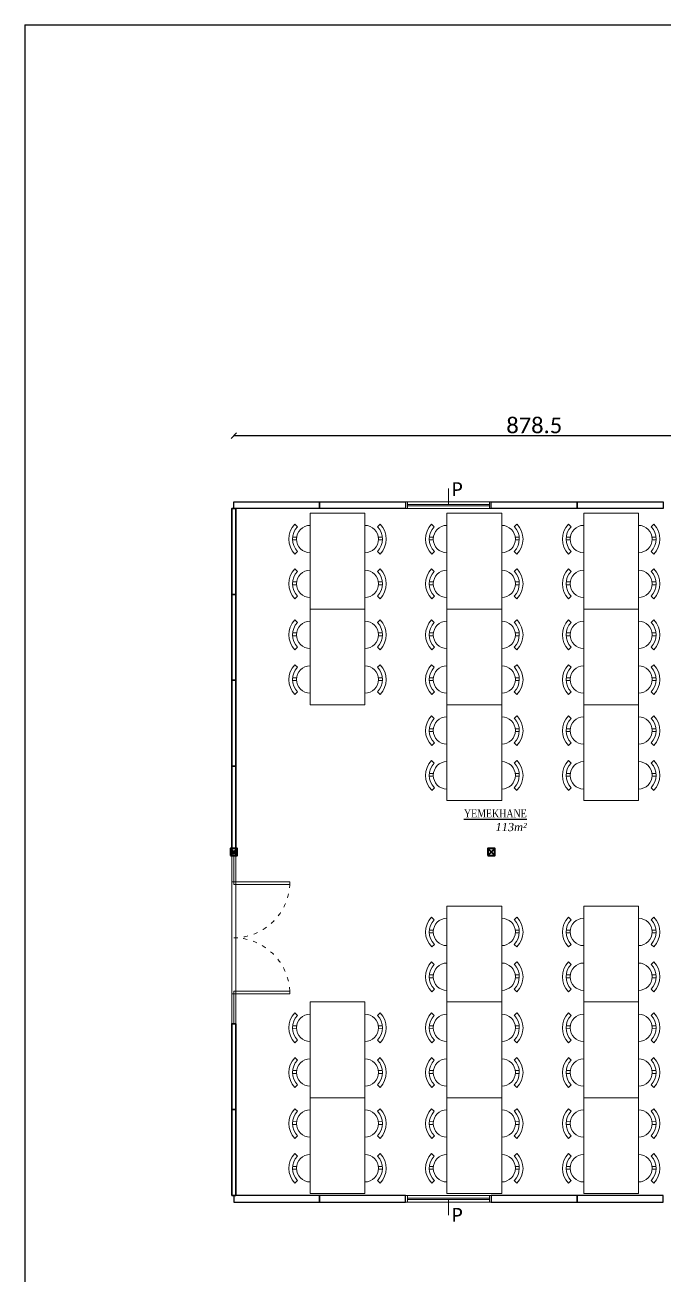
# Model space of a CAD drawing. Header units: millimetres. Extents: x -3516 to 33273, y -7531 to 724.
# Drawn here: x 27073 to 28006, y -2702 to -876 of the extents above; entities that cross this region are included whole.
import ezdxf

# ---------------------------------------------------------------- set-up
doc = ezdxf.new("R2010")
doc.units = ezdxf.units.MM
doc.linetypes.add('ACAD_ISO03W100', pattern=[30, 12, -18])
doc.linetypes.add('ACAD_ISO07W100', pattern=[3, 0, -3])
for name, color, linetype, lineweight in [('100x120 PEN', 155, 'Continuous', 15), ('CİHAZ', 6, 'Continuous', 15), ('DIS-100', 9, 'Continuous', 30), ('DIS-60', 9, 'Continuous', 30), ('KAPI', 37, 'Continuous', 15), ('KOLON', 6, 'Continuous', 35), ('PLAN', 253, 'Continuous', 15), ('YAZI', 9, 'Continuous', 20)]:
    doc.layers.add(name, color=color, linetype=linetype, lineweight=lineweight)
doc.styles.add('VEFA', font='calibri.ttf')
doc.dimstyles.new('VEFA$0', dxfattribs={"dimtxt": 23, "dimasz": 8, "dimexe": 8, "dimexo": 20, "dimgap": 3, "dimtad": 1, "dimdec": 1, "dimdsep": 46, "dimtxsty": 'VEFA', "dimblk": 'OBLIQUE', "dimcen": 2.5, "dimclrd": 256, "dimclre": 256, "dimclrt": 8, "dimadec": 0, "dimazin": 0, "dimtfac": 1, "dimtdec": 1, "dimtix": 1, "dimtmove": 0, "dimatfit": 0, "dimldrblk": 'OBLIQUE', "dimfxl": 1, "dimarcsym": 0})

# ---------------------------------------------------------------- blocks, each defined once
blk = doc.blocks.new('A$C1210badc')
at = {"layer": 'DIS-60'}
blk.add_lwpolyline([(0, 0), (0, 125.5), (6, 125.5), (6, 0)], close=True, dxfattribs=at)
blk = doc.blocks.new('A$Ccb6340a7')
at = {"layer": 'DIS-100', "lineweight": -2}
blk.add_lwpolyline([(10, 125.5), (10, 0), (0, 0), (0, 125.5)], close=True, dxfattribs=at)
blk = doc.blocks.new('A$Cdef76808')
at = {"layer": '100x120 PEN', "linetype": 'Continuous'}
for p, q in [((62.8, 6), (62.8, 29.1)), ((2.8, 10), (2.8, 0)), ((122.8, 6), (2.8, 6)), ((122.8, 4), (2.8, 4)), ((122.8, 10), (122.8, 0))]:
    blk.add_line(p, q, dxfattribs=at)
blk.add_lwpolyline([(125.5, 0), (0, 0), (0, 10), (125.5, 10)], close=True, dxfattribs=at)
blk = doc.blocks.new('6-2IK')
at = {"layer": 'KAPI'}
for p, q in [((43.5, 3.1), (0, 3.1)), ((43.5, 6.1), (43.5, 0.1)), ((207.5, 6.1), (207.5, 0.1)), ((207.5, 3.1), (251, 3.1))]:
    blk.add_line(p, q, dxfattribs=at)
at = {"layer": 'KAPI', "linetype": 'Continuous', "ltscale": 0.5}
for points in [[(43.5, 3.1), (47.5, 3.1), (47.5, 85.1), (43.5, 85.1), (43.5, 3.1)], [(207.5, 3.1), (203.5, 3.1), (203.5, 85.1), (207.5, 85.1), (207.5, 3.1)]]:
    blk.add_lwpolyline(points, dxfattribs=at)
at = {"layer": 'KAPI'}
blk.add_lwpolyline([(251, 0.1), (0, 0.1), (0, 6.1), (251, 6.1)], close=True, dxfattribs=at)
at = {"layer": 'KAPI', "linetype": 'ACAD_ISO03W100', "ltscale": 0.5}
for centre, start, end in [((43.3, 3), 0.0525, 87.0833), ((207.7, 3), 92.9167, 179.9475)]:
    blk.add_arc(centre, 82.2, start, end, dxfattribs=at)
blk = doc.blocks.new('A$C41ca5ab1')
at = {"layer": 'KOLON'}
for p, q in [((0, 0), (10, 10)), ((0, 10), (10, 0))]:
    blk.add_line(p, q, dxfattribs=at)
blk.add_lwpolyline([(0, 0), (10, 0), (10, 10), (0, 10)], close=True, dxfattribs=at)
blk = doc.blocks.new('A$C72E11EB8')
at = {"color": 3}
blk.add_lwpolyline([(140, 31.1), (140, 111.1), (0, 111.1), (0, 31.1)], close=True, dxfattribs=at)
at = {"layer": 'CİHAZ', "color": 3}
for p, q in [((18.8, 129.5), (14.9, 133.3)), ((35.5, 131.1), (35.5, 136.9)), ((39.6, 130.9), (39.6, 136.8)), ((54.8, 129.7), (58.6, 133.6)), ((84.2, 129.5), (80.4, 133.3)), ((101, 131.1), (100.9, 136.9)), ((105.1, 130.9), (105, 136.8)), ((120.2, 129.7), (124, 133.6)), ((10, 111.1), (130, 111.1)), ((10, 31.1), (130, 31.1)), ((18.8, 12.8), (14.9, 8.9)), ((35.5, 11.2), (35.5, 5.4)), ((39.6, 11.3), (39.6, 5.5)), ((54.8, 12.6), (58.6, 8.7)), ((84.2, 12.8), (80.4, 8.9)), ((101, 11.2), (100.9, 5.4)), ((105.1, 11.3), (105, 5.5)), ((120.2, 12.6), (124, 8.7))]:
    blk.add_line(p, q, dxfattribs=at)
for centre, radius, start, end in [((36.9, 111.1), 31.2, 46.0083, 134.6004), ((36.9, 111.1), 20, 0, 180), ((36.9, 111.1), 25.8, 46.0083, 134.6004), ((102.3, 111.1), 31.2, 46.0083, 134.6004), ((102.3, 111.1), 20, 0, 180), ((102.3, 111.1), 25.8, 46.0083, 134.6004), ((36.9, 31.1), 20, 180, 0), ((102.3, 31.1), 20, 180, 0), ((36.9, 31.1), 31.2, 225.3996, 313.9917), ((36.9, 31.1), 25.8, 225.3996, 313.9917), ((102.3, 31.1), 31.2, 225.3996, 313.9917), ((102.3, 31.1), 25.8, 225.3996, 313.9917)]:
    blk.add_arc(centre, radius, start, end, dxfattribs=at)
blk = doc.blocks.new('_Oblique')
at = {"color": 0, "linetype": 'ByBlock', "lineweight": -2}
blk.add_line((-0.5, -0.5), (0.5, 0.5), dxfattribs=at)
blk = doc.blocks.new('*D123')
at = {"linetype": 'ACAD_ISO07W100', "lineweight": -2, "transparency": 16777216}
for p, q in [((27378.6, -1476.6), (27378.6, -1476.1)), ((28257.1, -1476.6), (28257.1, -1476.1))]:
    blk.add_line(p, q, dxfattribs=at)
at = {"linetype": 'Continuous', "lineweight": -2, "transparency": 16777216}
blk.add_line((27378.6, -1476.1), (28257.1, -1476.1), dxfattribs=at)
at = {"layer": 'Defpoints', "color": 0, "transparency": 16777216}
for p in [(28257.1, -1476.1), (27378.6, -1572.7), (28257.1, -1572.7)]:
    blk.add_point(p, dxfattribs=at)
at = {"lineweight": -2, "transparency": 16777216, "xscale": 8, "yscale": 8, "zscale": 8, "rotation": 180}
blk.add_blockref('_Oblique', (27378.6, -1476.1), dxfattribs=at)
at = {"lineweight": -2, "transparency": 16777216, "xscale": 8, "yscale": 8, "zscale": 8}
blk.add_blockref('_Oblique', (28257.1, -1476.1), dxfattribs=at)
at = {"color": 8, "transparency": 16777216, "insert": (27817.8, -1461.3), "char_height": 23, "attachment_point": 5, "style": 'VEFA', "bg_fill": 3, "box_fill_scale": 1.1, "bg_fill_color": 256, "bg_fill_true_color": 13158600, "bg_fill_transparency": 0}
blk.add_mtext('878.5', dxfattribs=at)

msp = doc.modelspace()

# ---------------------------------------------------------------- linework, layer by layer
for points in [[(27073.35, -875.905), (33273.35, -875.905), (33273.35, -3667.462), (27073.35, -3667.462)], [(27073.35, -875.905), (27073.35, -3667.462)]]:
    msp.add_lwpolyline(points)

# ---------------------------------------------------------------- block references
for name, p in [('A$Cdef76808', (27629.551, -1582.685)), ('A$C1210badc', (27375.551, -1708.185)), ('A$C1210badc', (27375.551, -1833.685)), ('A$C1210badc', (27375.551, -1959.185)), ('A$C1210badc', (27375.551, -2084.685)), ('A$C41ca5ab1', (27373.551, -2089.685)), ('A$C41ca5ab1', (27750.051, -2089.685)), ('A$C1210badc', (27375.551, -2461.185)), ('A$C1210badc', (27375.551, -2586.685))]:
    msp.add_blockref(name, p)
at = {"rotation": 90}
for p in [(27504.051, -1582.685), (27629.551, -1582.685), (27880.551, -1582.685), (28006.051, -1582.685)]:
    msp.add_blockref('A$Ccb6340a7', p, dxfattribs=at)
at = {"xscale": -1}
for name, p, rotation in [('A$Ccb6340a7', (27504.051, -2586.685), 90), ('A$Ccb6340a7', (27629.551, -2586.685), 90), ('A$Cdef76808', (27629.551, -2586.685), 180), ('A$Ccb6340a7', (27880.551, -2586.685), 90), ('A$Ccb6340a7', (28006.051, -2586.685), 90)]:
    msp.add_blockref(name, p, dxfattribs=dict(at, rotation=rotation))
at = {"layer": 'KAPI', "linetype": 'Continuous', "lineweight": -2, "rotation": 270}
msp.add_blockref('6-2IK', (27375.435, -2084.685), dxfattribs=at)
at = {"layer": 'PLAN', "linetype": 'Continuous', "rotation": 90}
for p in [(27601.281, -1729.585), (27801.281, -1729.585), (28001.281, -1729.585), (27601.281, -1869.585), (27801.281, -1869.585), (28001.281, -1869.585), (27801.281, -2009.585), (28001.281, -2009.585), (27801.281, -2303.935), (28001.281, -2303.935), (27601.281, -2443.935), (27801.281, -2443.935), (28001.281, -2443.935), (27601.281, -2583.935), (27801.281, -2583.935), (28001.281, -2583.935)]:
    msp.add_blockref('A$C72E11EB8', p, dxfattribs=at)

# ---------------------------------------------------------------- texts
at = {"layer": 'YAZI', "linetype": 'Continuous', "lineweight": -2, "char_height": 20, "style": 'VEFA'}
for insert, attachment_point in [((27697.118, -1544.321), 1), ((27697.118, -2625.049), 7)]:
    msp.add_mtext_dynamic_manual_height_columns('P', width=22.23065, gutter_width=12.5, heights=[0], dxfattribs=dict(at, insert=insert, attachment_point=attachment_point))
at = {"layer": 'YAZI', "color": 253, "lineweight": -2, "insert": (27806.824, -2022.242, 0), "char_height": 11.9952, "width": 1494.73943, "attachment_point": 3, "style": 'VEFA'}
msp.add_mtext('\\pi83.9664;{\\fTimes New Roman|b0|i0|c0|p18;\\W0.8;\\LYEMEKHANE\\fTimes New Roman|b0|i1|c0|p18;\\W1; \\l  \\P      11\\fTimes New Roman|b0|i1|c162|p18;3\\fTimes New Roman|b0|i1|c0|p18;m²}', dxfattribs=at)

# ---------------------------------------------------------------- next in the draw order: dimensions: what is measured, and where the dimension line sits
dim = msp.add_linear_dim(base=(28257.051, -1476.081), p1=(27378.551, -1572.685), p2=(28257.051, -1572.685), dimstyle='VEFA$0', override={"dimexe": 0, "dimtmove": 1, "dimfxl": 0.5, "dimfxlon": 1, "dimtfill": 1, "dimarcsym": 1})
dim.commit()
dim.dimension.update_dxf_attribs({"geometry": '*D123', "text_midpoint": (27817.801, -1461.298)})

doc.saveas('drawing.dxf')
